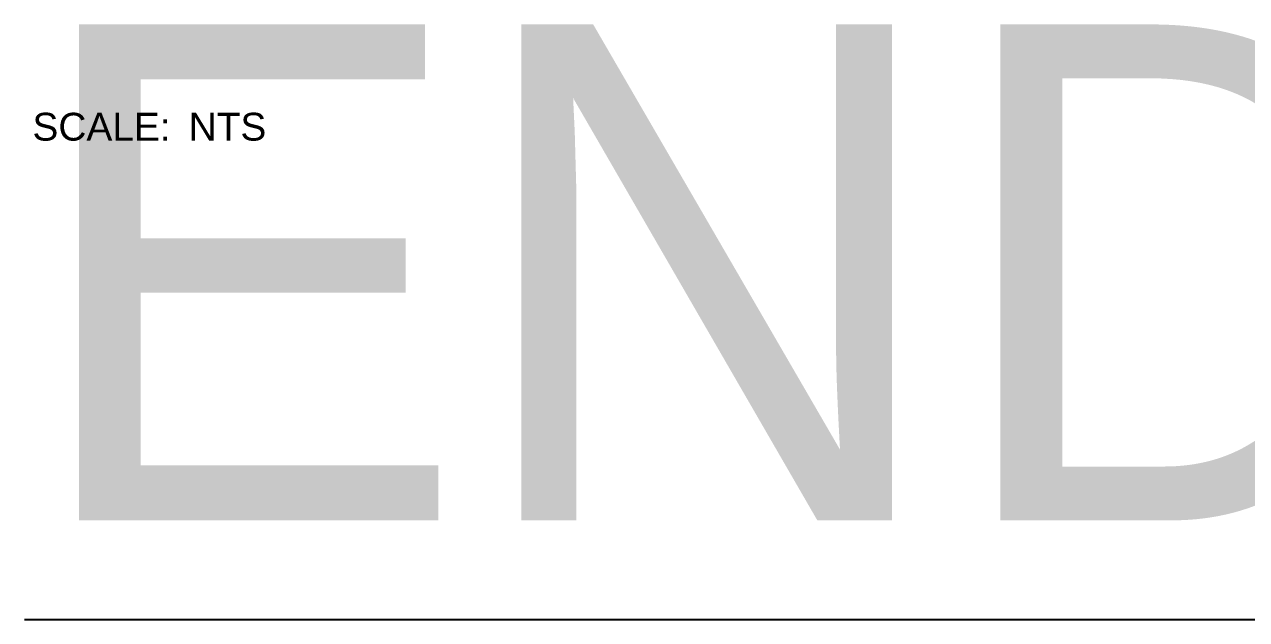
# Model space of a CAD drawing. Header units: feet. Extents: x -159 to 1687, y -48 to 1556.
# Drawn here: x 1238.1 to 1290.8, y 969.6 to 995.3 of the extents above; entities that cross this region are included whole.
import ezdxf
from ezdxf.enums import TextEntityAlignment as Align

# ---------------------------------------------------------------- set-up
doc = ezdxf.new("R2018")
doc.units = ezdxf.units.FT
doc.header["$MEASUREMENT"] = 0
doc.layers.add('G-ANNO-TEXT', color=1, linetype='Continuous')
doc.styles.add('NEI-A', font='arial.ttf')

# ---------------------------------------------------------------- blocks, each defined once
blk = doc.blocks.new('TITLE NAME')
at = {"lineweight": 30, "flags": 104}
blk.add_attdef('TITLE_NAME', text='', height=0.2, dxfattribs=at).set_placement((-0.0288, 0.2128), align=Align.BOTTOM_LEFT)
at = {"style": 'NEI-A'}
for tag, p in [('1"_=_', (0.5614, 0.0023)), ('SCALE:', (0, 0))]:
    blk.add_attdef(tag, text='', height=0.1, dxfattribs=at).set_placement(p, align=Align.BOTTOM_LEFT)

msp = doc.modelspace()

# ---------------------------------------------------------------- block references
at = {"layer": 'G-ANNO-TEXT'}
ref = msp.add_blockref('TITLE NAME', (1238.46859, 989.11552), dxfattribs=dict(at, xscale=12, yscale=12, zscale=12))
lines = msp.add_mtext('{\\LEND VIEW}', dxfattribs={"layer": '0', "insert": (1238.12356, 995.2689), "char_height": 21.3982459, "attachment_point": 1})
ref.add_attrib('TITLE_NAME', '', (1238.12356, 995.2689)).embed_mtext(lines)
ref.add_attrib('SCALE:', 'SCALE:', dxfattribs={"layer": '0', "height": 1.2, "style": 'NEI-A'}).set_placement((1238.46859, 989.8968), align=Align.BOTTOM_LEFT)
ref.add_attrib('1"_=_', 'NTS', dxfattribs={"layer": '0', "height": 1.2, "style": 'NEI-A'}).set_placement((1245.2053, 989.8968), align=Align.BOTTOM_LEFT)

doc.saveas('drawing.dxf')
